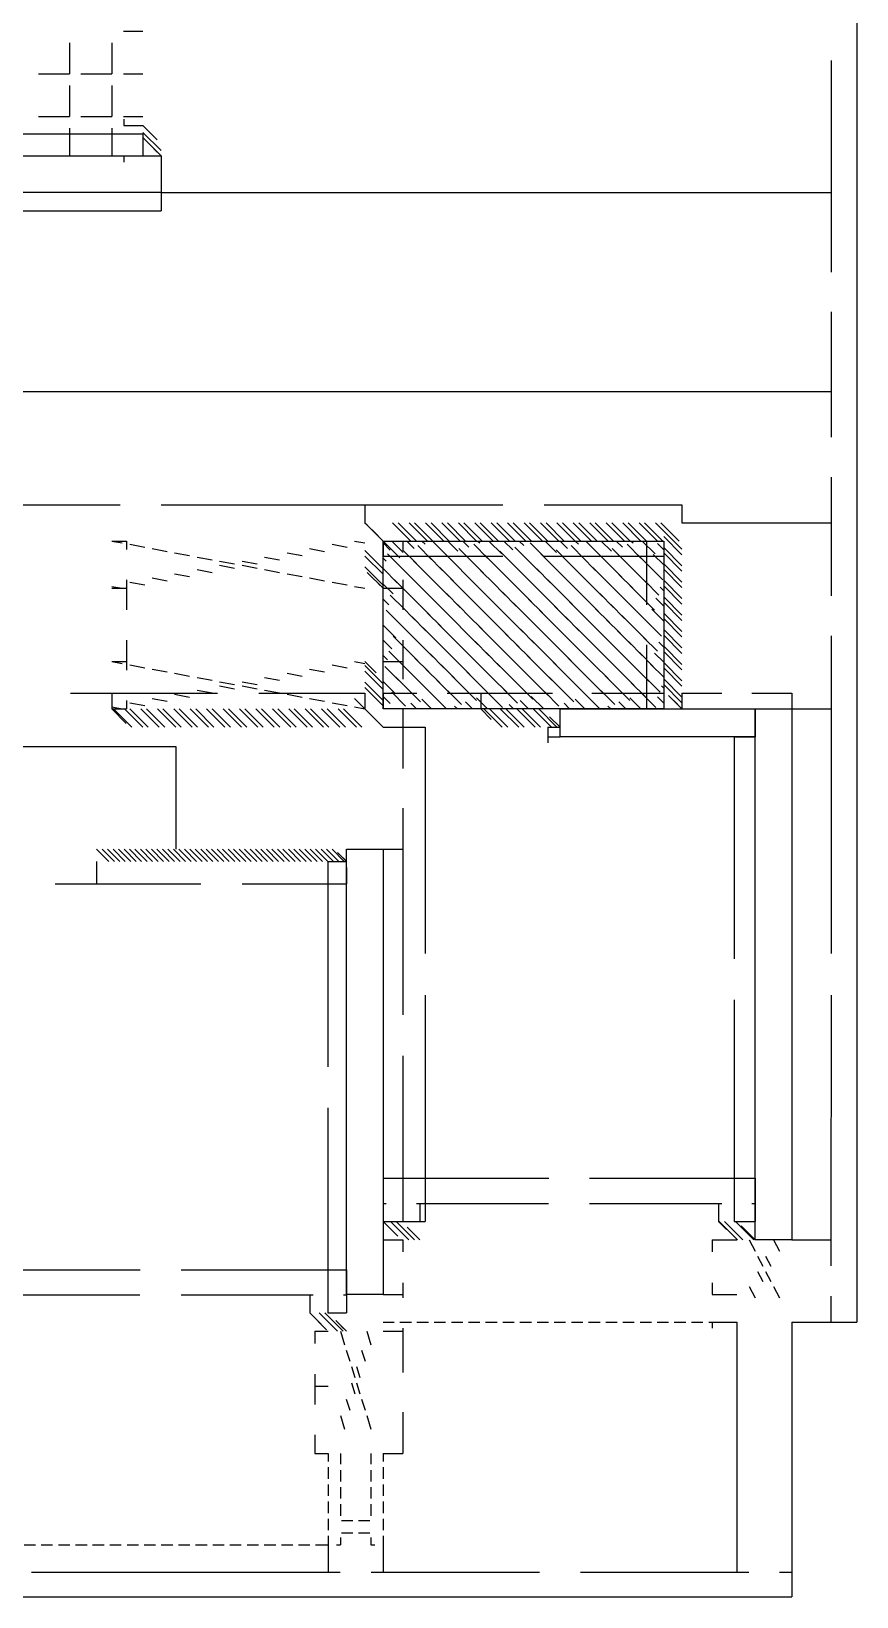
# Model space of a CAD drawing. Header units: metres. Extents: x -20.8 to 16.7, y -14.9 to 14.7.
# Drawn here: x 9.96 to 16.73, y -14.94 to -2.11 of the extents above; entities that cross this region are included whole.
import ezdxf

# ---------------------------------------------------------------- set-up
doc = ezdxf.new("R2010")
doc.units = ezdxf.units.M
doc.layers.add('CAD_PLAN_WALLS', color=8, linetype='Continuous')

msp = doc.modelspace()

# ---------------------------------------------------------------- linework, layer by layer
at = {"layer": 'CAD_PLAN_WALLS'}
for p, q in [((16.727, -0.183), (16.727, -12.688)), ((10.714, -2.11), (10.873, -2.11)), ((10.27, -2.205), (10.27, -2.459)), ((10.619, -2.205), (10.619, -2.459)), ((16.517, -2.35), (16.517, -3.431)), ((10.016, -2.459), (10.27, -2.459)), ((10.27, -2.555), (10.27, -2.809)), ((10.365, -2.459), (10.619, -2.459)), ((10.619, -2.555), (10.619, -2.809)), ((10.714, -2.459), (10.873, -2.459)), ((10.016, -2.809), (10.27, -2.809)), ((10.365, -2.809), (10.619, -2.809)), ((10.714, -2.809), (10.873, -2.809)), ((10.27, -2.904), (10.27, -3.131)), ((10.619, -2.904), (10.619, -3.131)), ((10.717, -2.831), (10.717, -2.881)), ((10.717, -2.881), (10.873, -2.881)), ((10.873, -2.881), (10.99, -2.998)), ((10.873, -2.881), (10.945, -2.953)), ((10.873, -2.938), (11.023, -3.088)), ((9.607, -2.951), (10.873, -2.951)), ((10.873, -2.951), (10.873, -3.131)), ((10.875, -2.983), (11.023, -3.131)), ((10.964, -3.072), (11.023, -3.131)), ((7.772, -3.131), (11.023, -3.131)), ((10.717, -3.131), (10.873, -3.131)), ((10.717, -3.131), (10.717, -3.181)), ((11.023, -3.131), (11.023, -3.431)), ((11.023, -3.431), (7.772, -3.431)), ((11.023, -3.431), (16.517, -3.431)), ((11.023, -3.431), (16.517, -3.431)), ((11.023, -3.431), (11.023, -3.58)), ((16.517, -3.431), (16.517, -4.084)), ((8.166, -3.58), (11.023, -3.58)), ((16.517, -4.409), (16.517, -5.062)), ((9.018, -5.062), (16.517, -5.062)), ((9.018, -5.062), (16.517, -5.062)), ((16.517, -5.062), (16.517, -5.436)), ((16.517, -5.763), (16.517, -6.137)), ((9.018, -5.99), (10.687, -5.99)), ((11.024, -5.99), (12.693, -5.99)), ((12.693, -5.99), (12.693, -6.137)), ((12.693, -5.99), (13.825, -5.99)), ((12.693, -5.99), (12.693, -6.137)), ((14.163, -5.99), (15.294, -5.99)), ((15.294, -5.99), (15.294, -6.137)), ((12.693, -6.137), (12.981, -6.425)), ((12.693, -6.137), (12.847, -6.29)), ((12.693, -6.137), (12.712, -6.155)), ((12.693, -6.137), (12.937, -6.38)), ((12.693, -6.137), (12.802, -6.245)), ((12.921, -6.137), (13.071, -6.287)), ((12.966, -6.137), (13.116, -6.287)), ((13.056, -6.137), (13.206, -6.287)), ((13.101, -6.137), (13.251, -6.287)), ((13.191, -6.137), (13.341, -6.287)), ((13.236, -6.137), (13.386, -6.287)), ((13.325, -6.137), (13.475, -6.287)), ((13.37, -6.137), (13.52, -6.287)), ((13.46, -6.137), (13.61, -6.287)), ((13.505, -6.137), (13.655, -6.287)), ((13.595, -6.137), (13.745, -6.287)), ((13.64, -6.137), (13.79, -6.287)), ((13.73, -6.137), (13.88, -6.287)), ((13.775, -6.137), (13.925, -6.287)), ((13.864, -6.137), (14.014, -6.287)), ((13.909, -6.137), (14.059, -6.287)), ((13.999, -6.137), (14.149, -6.287)), ((14.044, -6.137), (14.194, -6.287)), ((14.134, -6.137), (14.284, -6.287)), ((14.179, -6.137), (14.329, -6.287)), ((14.269, -6.137), (14.419, -6.287)), ((14.313, -6.137), (14.464, -6.287)), ((14.403, -6.137), (14.553, -6.287)), ((14.448, -6.137), (14.598, -6.287)), ((14.538, -6.137), (14.688, -6.287)), ((14.583, -6.137), (14.733, -6.287)), ((14.673, -6.137), (14.823, -6.287)), ((14.718, -6.137), (14.868, -6.287)), ((14.808, -6.137), (14.958, -6.287)), ((14.852, -6.137), (15.002, -6.287)), ((14.942, -6.137), (15.092, -6.287)), ((14.987, -6.137), (15.137, -6.287)), ((15.077, -6.137), (15.227, -6.287)), ((15.122, -6.137), (15.272, -6.287)), ((15.294, -6.137), (16.517, -6.137)), ((15.294, -6.137), (16.517, -6.137)), ((16.517, -6.137), (16.517, -6.736)), ((15.144, -6.205), (15.294, -6.355)), ((15.144, -6.25), (15.294, -6.4)), ((10.618, -6.287), (10.703, -6.303)), ((10.618, -6.287), (10.738, -6.287)), ((10.738, -6.287), (10.738, -6.356)), ((10.765, -6.314), (10.888, -6.337)), ((10.949, -6.349), (11.072, -6.372)), ((11.133, -6.383), (11.256, -6.406)), ((12.055, -6.383), (12.178, -6.406)), ((12.239, -6.349), (12.362, -6.372)), ((12.424, -6.314), (12.547, -6.337)), ((12.608, -6.287), (12.693, -6.303)), ((12.693, -6.365), (12.843, -6.515)), ((12.693, -6.41), (12.843, -6.56)), ((12.843, -6.287), (12.843, -6.412)), ((12.843, -6.287), (13.005, -6.287)), ((12.843, -6.287), (15.144, -6.287)), ((12.843, -7.662), (12.843, -6.287)), ((12.843, -6.287), (15.144, -6.287)), ((12.843, -7.662), (12.843, -6.287)), ((12.843, -6.303), (12.902, -6.362)), ((12.843, -6.412), (13.825, -6.412)), ((12.88, -6.393), (12.992, -6.505)), ((12.914, -6.287), (13.008, -6.382)), ((13.003, -6.359), (13.116, -6.471)), ((13.005, -6.287), (13.005, -6.356)), ((13.037, -6.287), (13.098, -6.348)), ((13.127, -6.325), (13.239, -6.438)), ((13.161, -6.287), (13.188, -6.314)), ((13.25, -6.292), (13.363, -6.404)), ((13.34, -6.382), (13.452, -6.494)), ((13.374, -6.287), (13.457, -6.37)), ((13.464, -6.348), (13.576, -6.46)), ((13.497, -6.287), (13.547, -6.337)), ((13.587, -6.314), (13.7, -6.427)), ((13.621, -6.287), (13.637, -6.303)), ((13.677, -6.404), (13.789, -6.516)), ((13.711, -6.287), (13.817, -6.393)), ((13.801, -6.37), (13.913, -6.483)), ((13.834, -6.287), (13.906, -6.359)), ((13.924, -6.337), (14.036, -6.449)), ((13.958, -6.287), (13.996, -6.325)), ((14.048, -6.303), (14.16, -6.415)), ((14.137, -6.393), (14.25, -6.505)), ((14.163, -6.412), (15.144, -6.412)), ((14.171, -6.287), (14.266, -6.382)), ((14.261, -6.359), (14.373, -6.471)), ((14.295, -6.287), (14.356, -6.348)), ((14.384, -6.325), (14.497, -6.438)), ((14.418, -6.287), (14.445, -6.314)), ((14.508, -6.292), (14.62, -6.404)), ((14.598, -6.382), (14.71, -6.494)), ((14.631, -6.287), (14.715, -6.37)), ((14.721, -6.348), (14.834, -6.46)), ((14.755, -6.287), (14.805, -6.337)), ((14.845, -6.314), (14.957, -6.427)), ((14.878, -6.287), (14.895, -6.303)), ((14.935, -6.404), (15.047, -6.516)), ((14.968, -6.287), (15.074, -6.393)), ((15.002, -6.287), (15.144, -6.287)), ((15.002, -6.287), (15.002, -6.811)), ((15.058, -6.397), (15.144, -6.483)), ((15.092, -6.307), (15.144, -6.359)), ((15.144, -6.287), (15.144, -6.412)), ((15.144, -6.287), (15.144, -7.662)), ((15.144, -6.287), (15.144, -7.662)), ((15.144, -6.339), (15.294, -6.489)), ((15.144, -6.384), (15.294, -6.534)), ((11.318, -6.418), (11.441, -6.441)), ((11.318, -6.521), (11.441, -6.544)), ((11.502, -6.452), (11.625, -6.475)), ((11.502, -6.486), (11.625, -6.509)), ((11.686, -6.452), (11.809, -6.475)), ((11.686, -6.486), (11.809, -6.509)), ((11.871, -6.418), (11.994, -6.441)), ((11.871, -6.521), (11.994, -6.544)), ((12.693, -6.499), (12.843, -6.649)), ((12.843, -6.427), (12.869, -6.452)), ((12.846, -6.516), (12.958, -6.629)), ((12.97, -6.483), (13.082, -6.595)), ((13.093, -6.449), (13.205, -6.561)), ((13.183, -6.539), (13.295, -6.651)), ((13.217, -6.415), (13.329, -6.528)), ((13.307, -6.505), (13.419, -6.617)), ((13.43, -6.471), (13.542, -6.584)), ((13.554, -6.438), (13.666, -6.55)), ((13.643, -6.528), (13.756, -6.64)), ((13.767, -6.494), (13.879, -6.606)), ((13.89, -6.46), (14.003, -6.573)), ((14.014, -6.427), (14.126, -6.539)), ((14.104, -6.516), (14.216, -6.629)), ((14.227, -6.483), (14.339, -6.595)), ((14.351, -6.449), (14.463, -6.561)), ((14.441, -6.539), (14.553, -6.651)), ((14.474, -6.415), (14.586, -6.528)), ((14.564, -6.505), (14.676, -6.617)), ((14.688, -6.471), (14.8, -6.584)), ((14.811, -6.438), (14.923, -6.55)), ((14.901, -6.528), (15.013, -6.64)), ((15.024, -6.494), (15.137, -6.606)), ((15.144, -6.474), (15.294, -6.624)), ((15.144, -6.519), (15.294, -6.669)), ((10.618, -6.659), (10.703, -6.674)), ((10.738, -6.605), (10.738, -6.674)), ((10.765, -6.624), (10.888, -6.647)), ((10.949, -6.59), (11.072, -6.613)), ((11.133, -6.555), (11.256, -6.578)), ((12.055, -6.555), (12.178, -6.578)), ((12.239, -6.59), (12.362, -6.613)), ((12.424, -6.624), (12.547, -6.647)), ((12.608, -6.659), (12.693, -6.674)), ((12.713, -6.544), (12.843, -6.674)), ((12.803, -6.634), (12.843, -6.674)), ((12.843, -6.64), (12.925, -6.721)), ((12.936, -6.606), (13.048, -6.718)), ((13.005, -6.605), (13.005, -6.675)), ((13.06, -6.572), (13.172, -6.685)), ((13.149, -6.662), (13.262, -6.775)), ((13.273, -6.629), (13.385, -6.741)), ((13.396, -6.595), (13.509, -6.707)), ((13.52, -6.561), (13.632, -6.674)), ((13.61, -6.651), (13.722, -6.763)), ((13.733, -6.617), (13.845, -6.73)), ((13.857, -6.584), (13.969, -6.696)), ((13.98, -6.55), (14.092, -6.662)), ((14.07, -6.64), (14.182, -6.752)), ((14.194, -6.606), (14.306, -6.718)), ((14.317, -6.573), (14.429, -6.685)), ((14.407, -6.662), (14.519, -6.775)), ((14.53, -6.629), (14.643, -6.741)), ((14.654, -6.595), (14.766, -6.707)), ((14.777, -6.561), (14.89, -6.674)), ((14.867, -6.651), (14.979, -6.763)), ((14.991, -6.617), (15.103, -6.73)), ((15.114, -6.666), (15.144, -6.696)), ((15.144, -6.609), (15.294, -6.759)), ((15.144, -6.654), (15.294, -6.804)), ((10.618, -6.674), (10.738, -6.674)), ((10.618, -6.674), (10.738, -6.674)), ((10.738, -6.674), (10.738, -6.85)), ((12.843, -6.674), (13.005, -6.674)), ((12.843, -6.674), (13.005, -6.674)), ((12.843, -6.763), (12.891, -6.811)), ((12.902, -6.73), (13.015, -6.842)), ((13.005, -6.674), (13.005, -6.85)), ((13.026, -6.696), (13.138, -6.808)), ((13.116, -6.786), (13.228, -6.898)), ((13.239, -6.752), (13.351, -6.864)), ((13.363, -6.718), (13.475, -6.831)), ((13.486, -6.685), (13.598, -6.797)), ((13.576, -6.775), (13.688, -6.887)), ((13.7, -6.741), (13.812, -6.853)), ((13.823, -6.707), (13.935, -6.82)), ((13.913, -6.797), (14.025, -6.909)), ((13.947, -6.674), (14.059, -6.786)), ((14.036, -6.763), (14.149, -6.876)), ((14.16, -6.73), (14.272, -6.842)), ((14.283, -6.696), (14.396, -6.808)), ((14.373, -6.786), (14.485, -6.898)), ((14.497, -6.752), (14.609, -6.864)), ((14.62, -6.718), (14.732, -6.831)), ((14.744, -6.685), (14.856, -6.797)), ((14.834, -6.775), (14.946, -6.887)), ((14.957, -6.741), (15.069, -6.853)), ((15.081, -6.756), (15.144, -6.82)), ((15.144, -6.744), (15.294, -6.894)), ((15.144, -6.789), (15.294, -6.939)), ((12.869, -6.853), (12.981, -6.965)), ((12.992, -6.819), (13.104, -6.932)), ((13.082, -6.909), (13.194, -7.022)), ((13.205, -6.876), (13.318, -6.988)), ((13.329, -6.842), (13.441, -6.954)), ((13.452, -6.808), (13.565, -6.921)), ((13.542, -6.898), (13.655, -7.01)), ((13.666, -6.864), (13.778, -6.977)), ((13.789, -6.831), (13.902, -6.943)), ((13.879, -6.921), (13.991, -7.033)), ((14.003, -6.887), (14.115, -6.999)), ((14.126, -6.853), (14.238, -6.965)), ((14.25, -6.82), (14.362, -6.932)), ((14.339, -6.909), (14.452, -7.022)), ((14.463, -6.876), (14.575, -6.988)), ((14.586, -6.842), (14.699, -6.954)), ((14.71, -6.808), (14.822, -6.921)), ((14.8, -6.898), (14.912, -7.01)), ((14.923, -6.864), (15.036, -6.977)), ((15.047, -6.846), (15.144, -6.943)), ((15.144, -6.878), (15.294, -7.028)), ((15.144, -6.923), (15.294, -7.073)), ((12.843, -6.977), (12.947, -7.08)), ((12.958, -6.943), (13.071, -7.055)), ((13.048, -7.033), (13.161, -7.145)), ((13.172, -6.999), (13.284, -7.111)), ((13.295, -6.965), (13.408, -7.078)), ((13.385, -7.055), (13.497, -7.168)), ((13.419, -6.932), (13.531, -7.044)), ((13.509, -7.022), (13.621, -7.134)), ((13.632, -6.988), (13.744, -7.1)), ((13.756, -6.954), (13.868, -7.067)), ((13.845, -7.044), (13.958, -7.156)), ((13.969, -7.01), (14.081, -7.123)), ((14.092, -6.977), (14.205, -7.089)), ((14.216, -6.943), (14.328, -7.055)), ((14.306, -7.033), (14.418, -7.145)), ((14.429, -6.999), (14.542, -7.111)), ((14.553, -6.965), (14.665, -7.078)), ((14.643, -7.055), (14.755, -7.168)), ((14.676, -6.932), (14.789, -7.044)), ((14.766, -7.022), (14.878, -7.134)), ((14.89, -6.988), (15.002, -7.1)), ((15.013, -6.954), (15.125, -7.067)), ((15.144, -7.013), (15.294, -7.163)), ((10.738, -7.099), (10.738, -7.275)), ((12.843, -7.1), (12.914, -7.17)), ((12.925, -7.066), (13.037, -7.179)), ((13.005, -7.099), (13.005, -7.275)), ((13.015, -7.156), (13.127, -7.269)), ((13.138, -7.123), (13.25, -7.235)), ((13.262, -7.089), (13.374, -7.201)), ((13.351, -7.179), (13.464, -7.291)), ((13.475, -7.145), (13.587, -7.257)), ((13.598, -7.111), (13.711, -7.224)), ((13.722, -7.078), (13.834, -7.19)), ((13.812, -7.168), (13.924, -7.28)), ((13.935, -7.134), (14.048, -7.246)), ((14.059, -7.1), (14.171, -7.212)), ((14.182, -7.067), (14.295, -7.179)), ((14.272, -7.156), (14.384, -7.269)), ((14.396, -7.123), (14.508, -7.235)), ((14.519, -7.089), (14.631, -7.201)), ((14.609, -7.179), (14.721, -7.291)), ((14.732, -7.145), (14.845, -7.257)), ((14.856, -7.111), (14.968, -7.224)), ((14.979, -7.078), (15.092, -7.19)), ((15.002, -7.138), (15.002, -7.662)), ((15.103, -7.115), (15.144, -7.156)), ((15.144, -7.058), (15.294, -7.208)), ((15.144, -7.148), (15.294, -7.298)), ((16.517, -7.063), (16.517, -7.662)), ((10.618, -7.275), (10.703, -7.29)), ((10.618, -7.275), (10.738, -7.275)), ((10.618, -7.275), (10.738, -7.275)), ((10.738, -7.275), (10.738, -7.344)), ((10.765, -7.302), (10.888, -7.325)), ((12.424, -7.302), (12.547, -7.325)), ((12.608, -7.275), (12.693, -7.291)), ((12.693, -7.275), (12.787, -7.368)), ((12.693, -7.275), (12.742, -7.323)), ((12.693, -7.308), (12.843, -7.458)), ((12.843, -7.224), (12.88, -7.26)), ((12.843, -7.275), (13.005, -7.275)), ((12.843, -7.275), (13.005, -7.275)), ((12.891, -7.19), (13.003, -7.302)), ((12.981, -7.28), (13.093, -7.392)), ((13.005, -7.275), (13.005, -7.419)), ((13.104, -7.246), (13.217, -7.358)), ((13.228, -7.212), (13.34, -7.325)), ((13.318, -7.302), (13.43, -7.415)), ((13.441, -7.269), (13.554, -7.381)), ((13.565, -7.235), (13.677, -7.347)), ((13.688, -7.201), (13.801, -7.314)), ((13.778, -7.291), (13.89, -7.403)), ((13.902, -7.257), (14.014, -7.37)), ((14.025, -7.224), (14.137, -7.336)), ((14.149, -7.19), (14.261, -7.302)), ((14.238, -7.28), (14.351, -7.392)), ((14.362, -7.246), (14.474, -7.358)), ((14.485, -7.212), (14.598, -7.325)), ((14.575, -7.302), (14.688, -7.415)), ((14.699, -7.269), (14.811, -7.381)), ((14.822, -7.235), (14.935, -7.347)), ((14.946, -7.201), (15.058, -7.314)), ((15.036, -7.295), (15.144, -7.403)), ((15.069, -7.205), (15.144, -7.28)), ((15.144, -7.193), (15.294, -7.343)), ((15.144, -7.283), (15.294, -7.433)), ((10.949, -7.336), (11.072, -7.359)), ((11.133, -7.371), (11.256, -7.394)), ((11.318, -7.405), (11.441, -7.428)), ((11.502, -7.44), (11.625, -7.463)), ((11.686, -7.44), (11.809, -7.463)), ((11.871, -7.405), (11.994, -7.428)), ((12.055, -7.371), (12.178, -7.394)), ((12.239, -7.336), (12.362, -7.359)), ((12.693, -7.353), (12.843, -7.503)), ((12.843, -7.437), (12.936, -7.53)), ((12.857, -7.314), (12.97, -7.426)), ((12.947, -7.403), (13.059, -7.516)), ((13.071, -7.37), (13.183, -7.482)), ((13.194, -7.336), (13.307, -7.448)), ((13.284, -7.426), (13.396, -7.538)), ((13.408, -7.392), (13.52, -7.504)), ((13.531, -7.358), (13.643, -7.471)), ((13.655, -7.325), (13.767, -7.437)), ((13.744, -7.415), (13.857, -7.527)), ((13.868, -7.381), (13.98, -7.493)), ((13.991, -7.347), (14.104, -7.46)), ((14.081, -7.437), (14.194, -7.549)), ((14.115, -7.314), (14.227, -7.426)), ((14.205, -7.403), (14.317, -7.516)), ((14.328, -7.37), (14.441, -7.482)), ((14.452, -7.336), (14.564, -7.448)), ((14.542, -7.426), (14.654, -7.538)), ((14.665, -7.392), (14.777, -7.504)), ((14.789, -7.358), (14.901, -7.471)), ((14.912, -7.325), (15.024, -7.437)), ((15.002, -7.415), (15.114, -7.527)), ((15.144, -7.327), (15.294, -7.477)), ((15.144, -7.417), (15.294, -7.567)), ((10.28, -7.535), (10.618, -7.535)), ((10.618, -7.535), (10.618, -7.662)), ((10.618, -7.535), (11.486, -7.535)), ((10.618, -7.535), (10.618, -7.662)), ((11.133, -7.543), (11.256, -7.566)), ((11.318, -7.509), (11.441, -7.531)), ((11.502, -7.474), (11.625, -7.497)), ((11.686, -7.474), (11.809, -7.497)), ((11.825, -7.535), (12.693, -7.535)), ((11.871, -7.509), (11.994, -7.531)), ((12.055, -7.543), (12.178, -7.566)), ((12.693, -7.443), (12.843, -7.593)), ((12.693, -7.487), (12.843, -7.637)), ((12.693, -7.535), (12.693, -7.662)), ((12.843, -7.535), (12.843, -7.662)), ((12.843, -7.535), (13.119, -7.535)), ((12.843, -7.561), (12.902, -7.619)), ((12.914, -7.527), (13.026, -7.639)), ((13.037, -7.493), (13.149, -7.605)), ((13.161, -7.459), (13.273, -7.572)), ((13.25, -7.549), (13.363, -7.662)), ((13.368, -7.535), (13.644, -7.535)), ((13.374, -7.516), (13.486, -7.628)), ((13.497, -7.482), (13.61, -7.594)), ((13.621, -7.448), (13.733, -7.561)), ((13.644, -7.535), (13.644, -7.662)), ((13.644, -7.535), (13.644, -7.662)), ((13.644, -7.535), (14.231, -7.535)), ((13.711, -7.538), (13.823, -7.65)), ((13.834, -7.504), (13.946, -7.617)), ((13.958, -7.471), (14.07, -7.583)), ((14.058, -7.561), (14.16, -7.662)), ((14.171, -7.527), (14.283, -7.639)), ((14.295, -7.493), (14.407, -7.605)), ((14.418, -7.46), (14.53, -7.572)), ((14.508, -7.549), (14.62, -7.662)), ((14.556, -7.535), (15.144, -7.535)), ((14.631, -7.516), (14.744, -7.628)), ((14.755, -7.482), (14.867, -7.594)), ((14.878, -7.448), (14.991, -7.561)), ((14.968, -7.538), (15.081, -7.65)), ((15.092, -7.565), (15.144, -7.617)), ((15.125, -7.475), (15.144, -7.493)), ((15.144, -7.462), (15.294, -7.612)), ((15.144, -7.535), (15.144, -7.662)), ((15.184, -7.552), (15.294, -7.662)), ((15.294, -7.535), (15.294, -7.662)), ((15.294, -7.535), (15.62, -7.535)), ((15.868, -7.535), (16.194, -7.535)), ((16.194, -7.535), (16.194, -7.662)), ((10.618, -7.646), (10.703, -7.662)), ((10.618, -7.662), (10.648, -7.692)), ((10.618, -7.662), (10.737, -7.782)), ((10.618, -7.662), (10.738, -7.662)), ((10.632, -7.662), (10.782, -7.812)), ((10.722, -7.662), (10.872, -7.812)), ((10.738, -7.593), (10.738, -7.662)), ((10.765, -7.612), (10.888, -7.635)), ((10.767, -7.662), (10.917, -7.812)), ((10.857, -7.662), (11.007, -7.812)), ((10.902, -7.662), (11.052, -7.812)), ((10.949, -7.577), (11.072, -7.6)), ((10.992, -7.662), (11.142, -7.812)), ((11.037, -7.662), (11.187, -7.812)), ((11.126, -7.662), (11.276, -7.812)), ((11.171, -7.662), (11.321, -7.812)), ((11.261, -7.662), (11.411, -7.812)), ((11.306, -7.662), (11.456, -7.812)), ((11.396, -7.662), (11.546, -7.812)), ((11.441, -7.662), (11.591, -7.812)), ((11.531, -7.662), (11.681, -7.812)), ((11.576, -7.662), (11.726, -7.812)), ((11.665, -7.662), (11.815, -7.812)), ((11.71, -7.662), (11.86, -7.812)), ((11.8, -7.662), (11.95, -7.812)), ((11.845, -7.662), (11.995, -7.812)), ((11.935, -7.662), (12.085, -7.812)), ((11.98, -7.662), (12.13, -7.812)), ((12.07, -7.662), (12.22, -7.812)), ((12.114, -7.662), (12.264, -7.812)), ((12.204, -7.662), (12.354, -7.812)), ((12.239, -7.577), (12.362, -7.6)), ((12.249, -7.662), (12.399, -7.812)), ((12.339, -7.662), (12.489, -7.812)), ((12.384, -7.662), (12.534, -7.812)), ((12.424, -7.612), (12.547, -7.635)), ((12.474, -7.662), (12.624, -7.812)), ((12.519, -7.662), (12.669, -7.812)), ((12.608, -7.577), (12.843, -7.812)), ((12.608, -7.646), (12.693, -7.662)), ((12.653, -7.622), (12.843, -7.812)), ((15.144, -7.662), (12.843, -7.662)), ((15.144, -7.662), (12.843, -7.662)), ((13.005, -7.668), (13.005, -7.812)), ((13.07, -7.617), (13.116, -7.662)), ((13.16, -7.583), (13.239, -7.662)), ((13.429, -7.639), (13.452, -7.662)), ((13.519, -7.605), (13.576, -7.662)), ((13.609, -7.572), (13.699, -7.662)), ((13.644, -7.662), (13.73, -7.749)), ((13.644, -7.662), (13.685, -7.704)), ((13.67, -7.662), (13.82, -7.812)), ((13.715, -7.662), (13.865, -7.812)), ((13.804, -7.662), (13.955, -7.812)), ((13.849, -7.662), (13.999, -7.812)), ((13.878, -7.628), (13.913, -7.662)), ((13.939, -7.662), (14.089, -7.812)), ((13.968, -7.594), (14.036, -7.662)), ((13.984, -7.662), (14.134, -7.812)), ((14.074, -7.662), (14.224, -7.812)), ((14.119, -7.662), (14.269, -7.812)), ((14.294, -7.662), (15.894, -7.662)), ((14.294, -7.892), (14.294, -7.662)), ((14.328, -7.617), (14.373, -7.662)), ((14.417, -7.583), (14.497, -7.662)), ((14.687, -7.639), (14.71, -7.662)), ((14.777, -7.605), (14.833, -7.662)), ((14.867, -7.572), (14.957, -7.662)), ((15.002, -7.662), (15.144, -7.662)), ((15.229, -7.597), (15.294, -7.662)), ((15.894, -7.662), (16.194, -7.662)), ((15.894, -12.013), (15.894, -7.662)), ((15.894, -7.662), (15.894, -7.892)), ((16.194, -7.662), (16.517, -7.662)), ((16.194, -7.662), (16.517, -7.662)), ((16.194, -7.662), (16.194, -12.013)), ((16.517, -7.662), (16.517, -9.668)), ((12.743, -7.712), (12.843, -7.812)), ((12.788, -7.757), (12.843, -7.812)), ((12.843, -7.812), (13.005, -7.812)), ((12.843, -7.812), (13.005, -7.812)), ((12.843, -7.812), (13.187, -7.812)), ((13.005, -7.812), (13.005, -8.15)), ((13.187, -7.812), (13.187, -9.668)), ((14.193, -7.812), (14.294, -7.812)), ((14.193, -7.812), (14.193, -7.892)), ((14.209, -7.727), (14.294, -7.812)), ((14.254, -7.772), (14.294, -7.812)), ((14.193, -7.892), (14.294, -7.892)), ((14.193, -7.892), (14.193, -7.942)), ((15.894, -7.892), (14.294, -7.892)), ((15.722, -7.892), (15.894, -7.892)), ((15.722, -7.892), (15.722, -9.71)), ((9.435, -7.97), (11.143, -7.97)), ((11.143, -7.97), (11.143, -8.812)), ((13.005, -8.475), (13.005, -8.813)), ((10.493, -8.812), (10.549, -8.869)), ((10.494, -8.812), (10.594, -8.912)), ((10.539, -8.812), (10.639, -8.912)), ((10.584, -8.812), (10.684, -8.912)), ((10.629, -8.812), (10.729, -8.912)), ((10.674, -8.812), (10.774, -8.912)), ((10.719, -8.812), (10.819, -8.912)), ((10.763, -8.812), (10.863, -8.912)), ((10.808, -8.812), (10.908, -8.912)), ((10.853, -8.812), (10.953, -8.912)), ((10.898, -8.812), (10.998, -8.912)), ((10.943, -8.812), (11.043, -8.912)), ((10.988, -8.812), (11.088, -8.912)), ((11.033, -8.812), (11.133, -8.912)), ((11.078, -8.812), (11.178, -8.912)), ((11.123, -8.812), (11.223, -8.912)), ((11.168, -8.812), (11.268, -8.912)), ((11.213, -8.812), (11.313, -8.912)), ((11.257, -8.812), (11.358, -8.912)), ((11.302, -8.812), (11.402, -8.912)), ((11.347, -8.812), (11.447, -8.912)), ((11.392, -8.812), (11.492, -8.912)), ((11.437, -8.812), (11.537, -8.912)), ((11.482, -8.812), (11.582, -8.912)), ((11.527, -8.812), (11.627, -8.912)), ((11.572, -8.812), (11.672, -8.912)), ((11.617, -8.812), (11.717, -8.912)), ((11.662, -8.812), (11.762, -8.912)), ((11.707, -8.812), (11.807, -8.912)), ((11.752, -8.812), (11.852, -8.912)), ((11.796, -8.812), (11.896, -8.912)), ((11.841, -8.812), (11.941, -8.912)), ((11.886, -8.812), (11.986, -8.912)), ((11.931, -8.812), (12.031, -8.912)), ((11.976, -8.812), (12.076, -8.912)), ((12.021, -8.812), (12.121, -8.912)), ((12.066, -8.812), (12.166, -8.912)), ((12.111, -8.812), (12.211, -8.912)), ((12.156, -8.812), (12.256, -8.912)), ((12.201, -8.812), (12.301, -8.912)), ((12.246, -8.812), (12.346, -8.912)), ((12.29, -8.812), (12.39, -8.912)), ((12.335, -8.812), (12.435, -8.912)), ((12.38, -8.812), (12.48, -8.912)), ((12.425, -8.812), (12.525, -8.912)), ((12.47, -8.839), (12.543, -8.912)), ((12.543, -8.812), (12.843, -8.812)), ((12.543, -12.463), (12.543, -8.812)), ((12.843, -8.812), (13.005, -8.812)), ((12.843, -8.812), (13.005, -8.812)), ((12.843, -8.812), (12.843, -12.463)), ((13.005, -8.812), (13.005, -10.17)), ((10.493, -8.912), (10.493, -9.097)), ((10.493, -8.912), (10.493, -9.097)), ((12.391, -8.912), (12.543, -8.912)), ((12.391, -8.912), (12.391, -10.595)), ((12.515, -8.884), (12.543, -8.912)), ((12.543, -8.962), (12.543, -9.097)), ((10.155, -9.097), (10.493, -9.097)), ((10.493, -9.097), (11.349, -9.097)), ((11.687, -9.097), (12.543, -9.097)), ((13.187, -10.008), (13.187, -11.863)), ((15.722, -10.046), (15.722, -11.863)), ((16.517, -10.008), (16.516, -12.013)), ((13.005, -10.506), (13.005, -11.863)), ((12.391, -10.931), (12.391, -12.613)), ((12.843, -11.508), (12.843, -11.863)), ((12.843, -11.508), (14.201, -11.509)), ((14.536, -11.509), (15.894, -11.509)), ((15.894, -11.509), (15.894, -11.863)), ((12.843, -11.715), (12.843, -11.863)), ((12.843, -11.715), (12.869, -11.715)), ((13.117, -11.715), (13.143, -11.715)), ((13.143, -11.715), (13.143, -11.863)), ((13.143, -11.715), (13.143, -11.863)), ((13.143, -11.715), (14.2, -11.715)), ((14.537, -11.715), (15.594, -11.715)), ((15.594, -11.715), (15.594, -11.863)), ((15.594, -11.715), (15.62, -11.715)), ((15.594, -11.715), (15.594, -11.863)), ((15.868, -11.715), (15.894, -11.715)), ((15.894, -11.715), (15.894, -11.863)), ((12.843, -11.863), (13.005, -11.863)), ((12.843, -11.863), (12.965, -11.985)), ((12.843, -11.863), (12.92, -11.94)), ((12.843, -11.863), (13.187, -11.863)), ((12.905, -11.863), (13.055, -12.013)), ((12.95, -11.863), (13.1, -12.013)), ((13.04, -11.909), (13.143, -12.013)), ((15.594, -11.863), (15.66, -11.929)), ((15.594, -11.863), (15.615, -11.884)), ((15.6, -11.863), (15.75, -12.013)), ((15.644, -11.863), (15.794, -12.013)), ((15.722, -11.863), (15.894, -11.863)), ((15.734, -11.863), (15.884, -12.013)), ((15.779, -11.898), (15.894, -12.013)), ((12.843, -12.013), (13.005, -12.013)), ((13.005, -12.013), (13.005, -12.112)), ((13.085, -11.954), (13.143, -12.013)), ((15.541, -12.013), (15.744, -12.013)), ((15.541, -12.013), (15.541, -12.112)), ((15.844, -12.013), (15.893, -12.106)), ((15.869, -11.988), (15.894, -12.013)), ((16.194, -12.013), (15.894, -12.013)), ((16.045, -12.013), (16.094, -12.106)), ((16.194, -12.013), (16.517, -12.013)), ((16.194, -12.013), (16.517, -12.013)), ((16.516, -12.013), (16.516, -12.226)), ((15.914, -12.147), (15.958, -12.23)), ((15.98, -12.147), (16.024, -12.23)), ((9.493, -12.259), (10.85, -12.259)), ((11.186, -12.259), (12.543, -12.259)), ((12.543, -12.259), (12.543, -12.613)), ((15.914, -12.272), (15.958, -12.355)), ((15.98, -12.272), (16.024, -12.355)), ((13.005, -12.365), (13.005, -12.463)), ((15.541, -12.365), (15.541, -12.463)), ((15.541, -12.413), (15.541, -12.463)), ((15.844, -12.396), (15.893, -12.488)), ((16.045, -12.396), (16.094, -12.488)), ((9.793, -12.465), (10.849, -12.465)), ((11.187, -12.465), (12.243, -12.465)), ((12.243, -12.465), (12.243, -12.613)), ((12.243, -12.465), (12.269, -12.465)), ((12.243, -12.465), (12.243, -12.613)), ((12.517, -12.465), (12.543, -12.465)), ((12.843, -12.463), (12.543, -12.463)), ((12.543, -12.465), (12.543, -12.613)), ((12.843, -12.463), (13.005, -12.463)), ((12.843, -12.463), (13.005, -12.463)), ((13.005, -12.463), (13.005, -12.489)), ((15.541, -12.463), (15.744, -12.463)), ((15.541, -12.463), (15.744, -12.463)), ((16.516, -12.476), (16.516, -12.688)), ((12.243, -12.613), (12.38, -12.75)), ((12.243, -12.613), (12.335, -12.705)), ((12.32, -12.613), (12.47, -12.763)), ((12.365, -12.613), (12.515, -12.763)), ((12.39, -12.613), (12.543, -12.613)), ((12.455, -12.675), (12.543, -12.763)), ((12.843, -12.688), (12.934, -12.688)), ((12.981, -12.688), (13.075, -12.688)), ((13.121, -12.688), (13.215, -12.688)), ((13.262, -12.688), (13.356, -12.688)), ((13.403, -12.688), (13.497, -12.688)), ((13.543, -12.688), (13.637, -12.688)), ((13.684, -12.688), (13.778, -12.688)), ((13.825, -12.688), (13.919, -12.688)), ((13.965, -12.688), (14.059, -12.688)), ((14.106, -12.688), (14.2, -12.688)), ((14.247, -12.688), (14.34, -12.688)), ((14.387, -12.688), (14.481, -12.688)), ((14.528, -12.688), (14.622, -12.688)), ((14.669, -12.688), (14.762, -12.688)), ((14.809, -12.688), (14.903, -12.688)), ((14.95, -12.688), (15.044, -12.688)), ((15.091, -12.688), (15.184, -12.688)), ((15.231, -12.688), (15.325, -12.688)), ((15.372, -12.688), (15.466, -12.688)), ((15.513, -12.688), (15.606, -12.688)), ((15.541, -12.688), (15.744, -12.688)), ((15.541, -12.688), (15.541, -12.738)), ((15.653, -12.688), (15.744, -12.688)), ((15.744, -12.688), (15.744, -14.738)), ((15.744, -12.688), (15.744, -14.738)), ((15.744, -12.688), (15.744, -14.738)), ((16.194, -12.688), (16.194, -14.938)), ((16.194, -12.688), (16.517, -12.688)), ((16.194, -12.688), (16.727, -12.688)), ((12.283, -12.763), (12.393, -12.763)), ((12.283, -12.763), (12.283, -12.862)), ((12.493, -12.763), (12.527, -12.873)), ((12.5, -12.72), (12.543, -12.763)), ((12.709, -12.763), (12.743, -12.873)), ((12.843, -12.763), (13.005, -12.763)), ((12.843, -12.763), (13.005, -12.763)), ((13.005, -12.737), (13.005, -12.763)), ((13.005, -12.763), (13.005, -13.101)), ((12.541, -12.917), (12.569, -13.007)), ((12.667, -12.917), (12.695, -13.007)), ((16.194, -12.838), (16.194, -14.738)), ((12.583, -13.052), (12.611, -13.141)), ((12.625, -13.052), (12.653, -13.141)), ((12.283, -13.115), (12.283, -13.213)), ((12.583, -13.186), (12.611, -13.275)), ((12.625, -13.186), (12.653, -13.275)), ((12.283, -13.213), (12.393, -13.213)), ((12.283, -13.213), (12.283, -13.364)), ((12.283, -13.213), (12.393, -13.213)), ((12.541, -13.32), (12.569, -13.41)), ((12.667, -13.32), (12.695, -13.41)), ((12.493, -13.454), (12.527, -13.564)), ((12.709, -13.454), (12.743, -13.564)), ((13.005, -13.426), (13.005, -13.764)), ((12.283, -13.613), (12.283, -13.764)), ((12.283, -13.764), (12.393, -13.764)), ((12.393, -13.764), (12.393, -13.831)), ((12.493, -13.764), (12.493, -13.853)), ((12.743, -13.764), (12.743, -13.853)), ((12.843, -13.764), (13.005, -13.764)), ((12.843, -13.764), (12.843, -13.831)), ((12.393, -13.878), (12.393, -13.971)), ((12.493, -13.9), (12.493, -13.993)), ((12.743, -13.9), (12.743, -13.993)), ((12.843, -13.878), (12.843, -13.971)), ((12.393, -14.018), (12.393, -14.112)), ((12.493, -14.04), (12.493, -14.134)), ((12.743, -14.04), (12.743, -14.134)), ((12.843, -14.018), (12.843, -14.112)), ((12.393, -14.159), (12.393, -14.253)), ((12.493, -14.181), (12.493, -14.275)), ((12.743, -14.181), (12.743, -14.275)), ((12.843, -14.159), (12.843, -14.253)), ((12.393, -14.3), (12.393, -14.393)), ((12.501, -14.314), (12.595, -14.314)), ((12.642, -14.314), (12.735, -14.314)), ((12.843, -14.3), (12.843, -14.393)), ((12.393, -14.44), (12.393, -14.514)), ((12.493, -14.453), (12.493, -14.514)), ((12.501, -14.414), (12.595, -14.414)), ((12.642, -14.414), (12.735, -14.414)), ((12.743, -14.453), (12.743, -14.514)), ((12.843, -14.44), (12.843, -14.514)), ((9.899, -14.514), (9.993, -14.514)), ((10.039, -14.514), (10.133, -14.514)), ((10.18, -14.514), (10.274, -14.514)), ((10.321, -14.514), (10.415, -14.514)), ((10.461, -14.514), (10.555, -14.514)), ((10.602, -14.514), (10.696, -14.514)), ((10.743, -14.514), (10.837, -14.514)), ((10.883, -14.514), (10.977, -14.514)), ((11.024, -14.514), (11.118, -14.514)), ((11.165, -14.514), (11.259, -14.514)), ((11.305, -14.514), (11.399, -14.514)), ((11.446, -14.514), (11.54, -14.514)), ((11.587, -14.514), (11.68, -14.514)), ((11.727, -14.514), (11.821, -14.514)), ((11.868, -14.514), (11.962, -14.514)), ((12.009, -14.514), (12.102, -14.514)), ((12.149, -14.514), (12.243, -14.514)), ((12.29, -14.514), (12.393, -14.514)), ((12.393, -14.514), (12.393, -14.738)), ((12.393, -14.514), (12.393, -14.738)), ((12.393, -14.514), (12.393, -14.738)), ((12.46, -14.514), (12.493, -14.514)), ((12.743, -14.514), (12.776, -14.514)), ((12.843, -14.514), (12.843, -14.738)), ((12.843, -14.514), (12.843, -14.738)), ((12.843, -14.514), (12.843, -14.738)), ((12.843, -14.514), (12.843, -14.738)), ((9.96, -14.738), (12.393, -14.738)), ((12.393, -14.738), (12.492, -14.738)), ((12.393, -14.738), (12.492, -14.738)), ((12.745, -14.738), (12.843, -14.738)), ((12.745, -14.738), (12.843, -14.738)), ((12.843, -14.738), (14.125, -14.738)), ((12.843, -14.738), (14.125, -14.738)), ((14.462, -14.738), (15.744, -14.738)), ((14.462, -14.738), (15.744, -14.738)), ((15.744, -14.738), (15.843, -14.738)), ((16.095, -14.738), (16.194, -14.738)), ((-1.435, -14.938), (16.194, -14.938))]:
    msp.add_line(p, q, dxfattribs=at)

doc.saveas('drawing.dxf')
